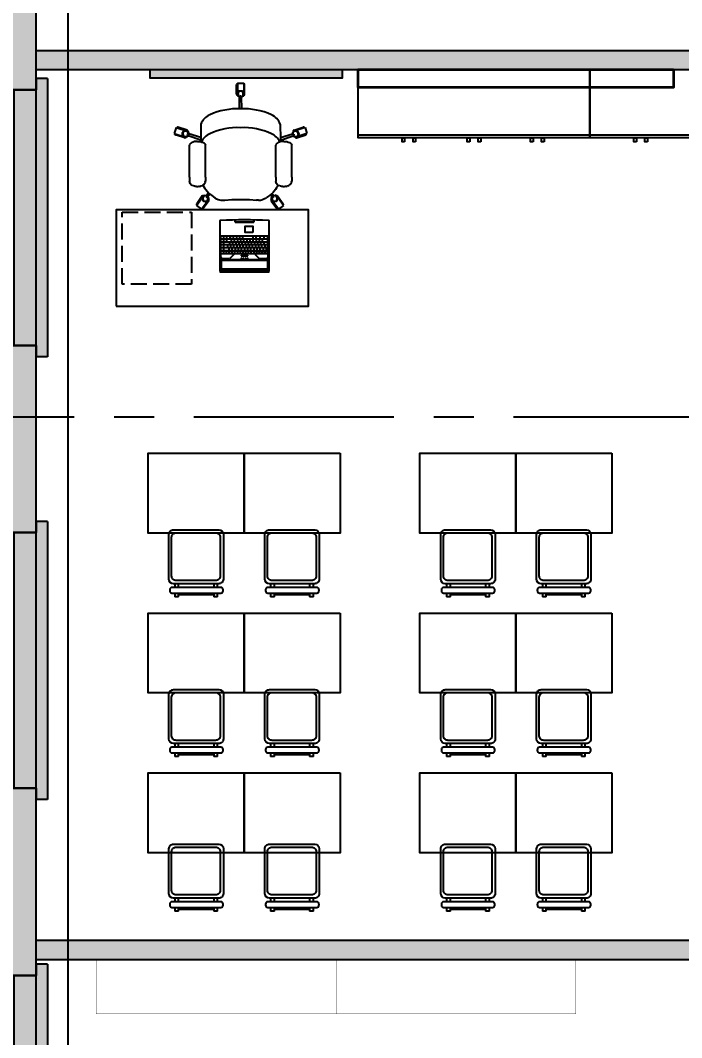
# Model space of a CAD drawing. Header units: millimetres. Extents: x -9318 to 9016603, y 0 to 838141.
# Drawn here: x 70182 to 74319, y 283518 to 289883 of the extents above; entities that cross this region are included whole.
import ezdxf
from ezdxf import colors
from ezdxf.entities.mleader import LeaderData, LeaderLine
from ezdxf.math import Vec2, Vec3

# ---------------------------------------------------------------- set-up
doc = ezdxf.new("R2010")
doc.units = ezdxf.units.MM
doc.linetypes.add('CENTER', pattern=[2, 1.25, -0.25, 0.25, -0.25])
doc.linetypes.add('ГОСТ 2.303 4', pattern=[7, 5, -2, 0])
doc.layers.add('ТХ_мебель передв', color=250, linetype='Continuous', lineweight=13)
doc.styles.add('ISOCPEUR', font='isocpeur.ttf', dxfattribs={"width": 0.7})

# ---------------------------------------------------------------- blocks, each defined once
blk = doc.blocks.new('*U817')
h = blk.add_hatch(color=8)
h.dxf.hatch_style = 1
h.paths.add_polyline_path([(-1670, 210), (70, 210), (70, 140), (0, 140), (0, -220), (-1600, -220), (-1600, 140), (-1670, 140)])
at = {"color": 8}
for p, q in [((-1670, 210), (70, 210)), ((-1670, 210), (-1670, 140)), ((70, 210), (70, 140)), ((-1670, 140), (-1600, 140)), ((0, 140), (70, 140)), ((-1600, 0), (0, 0)), ((-1530, 0), (-1530, -70)), ((-1530, -35), (-70, -35)), ((-70, 0), (-70, -70)), ((-1600, -70), (0, -70)), ((0, -220), (-1600, -220))]:
    blk.add_line(p, q, dxfattribs=at)
at = {"color": 8, "lineweight": 30}
for p, q in [((-1600, 140), (-1600, -220)), ((0, 140), (0, -220))]:
    blk.add_line(p, q, dxfattribs=at)
blk = doc.blocks.new('*U818')
h = blk.add_hatch(color=8)
h.dxf.hatch_style = 1
h.paths.add_polyline_path([(-1670, 210), (70, 210), (70, 140), (0, 140), (0, -220), (-1600, -220), (-1600, 140), (-1670, 140)])
at = {"color": 8}
for p, q in [((-1670, 210), (70, 210)), ((-1670, 210), (-1670, 140)), ((70, 210), (70, 140)), ((-1670, 140), (-1600, 140)), ((0, 140), (70, 140)), ((-1600, 0), (0, 0)), ((-1530, 0), (-1530, -70)), ((-1530, -35), (-70, -35)), ((-70, 0), (-70, -70)), ((-1600, -70), (0, -70)), ((0, -220), (-1600, -220))]:
    blk.add_line(p, q, dxfattribs=at)
at = {"color": 8, "lineweight": 30}
for p, q in [((-1600, 140), (-1600, -220)), ((0, 140), (0, -220))]:
    blk.add_line(p, q, dxfattribs=at)
blk = doc.blocks.new('*U819')
h = blk.add_hatch(color=8)
h.dxf.hatch_style = 1
h.paths.add_polyline_path([(-1670, 210), (70, 210), (70, 140), (0, 140), (0, -220), (-1600, -220), (-1600, 140), (-1670, 140)])
at = {"color": 8}
for p, q in [((-1670, 210), (70, 210)), ((-1670, 210), (-1670, 140)), ((70, 210), (70, 140)), ((-1670, 140), (-1600, 140)), ((0, 140), (70, 140)), ((-1600, 0), (0, 0)), ((-1530, 0), (-1530, -70)), ((-1530, -35), (-70, -35)), ((-70, 0), (-70, -70)), ((-1600, -70), (0, -70)), ((0, -220), (-1600, -220))]:
    blk.add_line(p, q, dxfattribs=at)
at = {"color": 8, "lineweight": 30}
for p, q in [((-1600, 140), (-1600, -220)), ((0, 140), (0, -220))]:
    blk.add_line(p, q, dxfattribs=at)
blk = doc.blocks.new('_DotSmall')
at = {"color": 8, "linetype": 'ByBlock', "const_width": 0.5}
blk.add_lwpolyline([(-0.0625, 0, 1), (0.0625, 0, 1)], format="xyb", close=True, dxfattribs=at)
blk = doc.blocks.new('У502')
at = {"layer": 'ТХ_мебель передв', "color": 8, "ltscale": 100, "const_width": 2}
blk.add_lwpolyline([(-70053.5, 67424.5), (-68553.5, 67424.5), (-68553.5, 67084.5), (-70053.5, 67084.5)], close=True, dxfattribs=at)
blk = doc.blocks.new('СК33 790х830')
at = {"color": 8}
for p, q in [((-25.4, 658.7), (-25.4, 718.7)), ((-20.4, 728.7), (19.6, 728.7)), ((-20.4, 728.7), (-20.4, 648.7)), ((19.6, 728.7), (19.6, 648.7)), ((24.6, 658.7), (24.6, 718.7)), ((-20.4, 648.7), (-16.3, 648.7)), ((-7.5, 567.9), (-6.5, 641.6)), ((-2.4, 648.7), (1.6, 648.7)), ((6.6, 567.9), (5.6, 641.6)), ((15.5, 648.7), (19.6, 648.7)), ((-403.5, 450.5), (-415.6, 412.4)), ((-403.5, 450.5), (-327.2, 426.2)), ((-335.3, 434), (-392.4, 452.2)), ((-248.7, 471.7), (-250.3, 402.2)), ((247.8, 471.7), (249.4, 380.4)), ((402.6, 450.5), (326.4, 426.2)), ((334.4, 434), (391.5, 452.2)), ((402.6, 450.5), (414.7, 412.4)), ((-415.6, 412.4), (-339.4, 388.1)), ((-350.4, 386.4), (-407.6, 404.6)), ((-338.1, 392), (-339.4, 388.1)), ((-332.7, 409.1), (-333.9, 405.2)), ((-250.3, 372.2), (-328.7, 398.8)), ((-327.2, 426.2), (-328.5, 422.3)), ((-250.3, 387.2), (-324.8, 410.3)), ((-250.3, 402.2), (-250.3, 398.4)), ((-250.3, 398.4), (-250.3, 380.4)), ((249.4, 387.2), (323.9, 410.3)), ((249.4, 372.2), (327.9, 398.8)), ((326.4, 426.2), (327.6, 422.3)), ((331.8, 409.1), (333, 405.2)), ((337.3, 392), (338.5, 388.1)), ((414.7, 412.4), (338.5, 388.1)), ((349.5, 386.4), (406.7, 404.6)), ((-319.3, 343.9), (-320.4, 340)), ((-320.4, 140.1), (-320.4, 340)), ((-316.5, 348.5), (-319.3, 343.9)), ((-311.9, 352.8), (-316.5, 348.5)), ((-305.7, 356.6), (-311.9, 352.8)), ((-298.1, 359.7), (-305.7, 356.6)), ((-289.5, 362), (-298.1, 359.7)), ((-289.5, 362), (-289.1, 362.1)), ((-280, 363.5), (-289.1, 362.1)), ((-280, 363.5), (-279.4, 363.5)), ((-270.4, 363.9), (-279.4, 363.5)), ((-270.4, 363.9), (-261.5, 363.5)), ((-261.5, 363.5), (-260.9, 363.5)), ((-260.9, 363.5), (-251.8, 362.1)), ((-251.8, 362.1), (-251.4, 362)), ((-251.4, 362), (-242.8, 359.7)), ((-250.3, 380.4), (-250.3, 369.8)), ((-250.3, 369.8), (-250.3, 361.7)), ((-242.8, 359.7), (-235.2, 356.6)), ((-235.2, 356.6), (-229, 352.8)), ((-229, 352.8), (-224.4, 348.5)), ((-224.4, 348.5), (-221.6, 343.9)), ((-221.6, 343.9), (-220.4, 340)), ((-220.8, 140.1), (-220.4, 340)), ((220.7, 343.9), (219.6, 340)), ((219.6, 140.1), (219.6, 340)), ((223.5, 348.5), (220.7, 343.9)), ((228.1, 352.8), (223.5, 348.5)), ((234.3, 356.6), (228.1, 352.8)), ((241.9, 359.7), (234.3, 356.6)), ((250.5, 362), (241.9, 359.7)), ((249.4, 380.4), (249.4, 369.8)), ((249.4, 369.8), (249.4, 361.7)), ((250.5, 362), (250.9, 362.1)), ((260, 363.5), (250.9, 362.1)), ((260, 363.5), (260.6, 363.5)), ((269.6, 363.9), (260.6, 363.5)), ((269.6, 363.9), (278.5, 363.5)), ((278.5, 363.5), (279.1, 363.5)), ((279.1, 363.5), (288.2, 362.1)), ((288.2, 362.1), (288.6, 362)), ((288.6, 362), (297.2, 359.7)), ((297.2, 359.7), (304.8, 356.6)), ((304.8, 356.6), (311, 352.8)), ((311, 352.8), (315.6, 348.5)), ((315.6, 348.5), (318.4, 343.9)), ((318.4, 343.9), (319.1, 340.1)), ((319.6, 140.1), (319.6, 340)), ((-320.4, 140.1), (-320.4, 131.4)), ((-320.4, 131.4), (-320.4, 122.9)), ((-220.8, 140.1), (-220.8, 131.4)), ((-220.8, 131.4), (-220.8, 122.9)), ((219.6, 140.1), (219.6, 131.4)), ((219.6, 131.4), (219.6, 122.9)), ((319.2, 140.1), (319.2, 131.4)), ((319.2, 131.4), (319.2, 122.9)), ((-320.4, 122.9), (-320.4, 114.9)), ((-319.1, 108.6), (-320.4, 114.9)), ((-318.2, 106.4), (-319.1, 108.6)), ((-315.4, 100.3), (-318.2, 106.4)), ((-310.9, 94.9), (-315.4, 100.3)), ((-304.8, 90.2), (-310.9, 94.9)), ((-302.8, 88.6), (-304.8, 90.2)), ((-295.9, 85.2), (-302.8, 88.6)), ((-293.4, 84.1), (-295.9, 85.2)), ((-289.9, 83.1), (-293.4, 84.1)), ((-283.9, 81.5), (-289.9, 83.1)), ((-281, 80.9), (-283.9, 81.5)), ((-277.7, 80.5), (-281, 80.9)), ((-274.1, 80.3), (-277.7, 80.5)), ((-270.4, 80.2), (-274.1, 80.3)), ((-266.7, 80.3), (-270.4, 80.2)), ((-263.2, 80.5), (-266.7, 80.3)), ((-259.9, 80.9), (-263.2, 80.5)), ((-257, 81.5), (-259.9, 80.9)), ((-257, 81.5), (-251, 83.1)), ((-247.5, 84.1), (-251, 83.1)), ((-245, 85.2), (-247.5, 84.1)), ((-245, 85.2), (-238, 88.6)), ((-236, 90.2), (-238, 88.6)), ((-237.4, 89.1), (-225.3, 73)), ((-236, 90.2), (-230, 94.9)), ((-230, 94.9), (-225.5, 100.3)), ((-225.5, 100.3), (-222.7, 106.4)), ((-225.3, 73), (-202.3, 41.8)), ((-221.8, 108.6), (-222.7, 106.4)), ((-221.8, 108.6), (-220.8, 115)), ((-220.8, 122.9), (-220.8, 115)), ((-220.8, 115), (-220.8, 115)), ((224.6, 72.9), (217.1, 63.1)), ((219.6, 122.9), (219.6, 114.9)), ((219.6, 114.9), (220.2, 113.4)), ((220.9, 108.6), (220.2, 113.4)), ((221.8, 106.4), (220.9, 108.6)), ((224.6, 100.3), (221.8, 106.4)), ((229.1, 94.9), (224.6, 100.3)), ((236.6, 89), (224.6, 72.9)), ((235.2, 90.2), (229.1, 94.9)), ((237.2, 88.6), (235.2, 90.2)), ((244.1, 85.2), (237.2, 88.6)), ((246.6, 84.1), (244.1, 85.2)), ((250.1, 83.1), (246.6, 84.1)), ((256.1, 81.5), (250.1, 83.1)), ((259, 80.9), (256.1, 81.5)), ((262.3, 80.5), (259, 80.9)), ((265.9, 80.3), (262.3, 80.5)), ((269.6, 80.2), (265.9, 80.3)), ((273.3, 80.3), (269.6, 80.2)), ((276.8, 80.5), (273.3, 80.3)), ((280.1, 80.9), (276.8, 80.5)), ((283, 81.5), (280.1, 80.9)), ((283, 81.5), (289, 83.1)), ((292.5, 84.1), (289, 83.1)), ((295, 85.2), (292.5, 84.1)), ((295, 85.2), (302, 88.6)), ((304, 90.2), (302, 88.6)), ((304, 90.2), (310, 94.9)), ((310, 94.9), (314.5, 100.3)), ((314.5, 100.3), (317.3, 106.4)), ((318.2, 108.6), (317.3, 106.4)), ((318.2, 108.6), (319.1, 114.9)), ((319.2, 122.9), (319.2, 114.9)), ((319.2, 115), (319.2, 115)), ((-277.2, -37.6), (-230.1, 27.1)), ((-240.1, 22), (-275.3, -26.6)), ((-244.8, -61.1), (-197.8, 3.6)), ((-230.1, 27.1), (-226.8, 24.7)), ((-215.6, 16.5), (-212.3, 14.2)), ((-202.3, 41.8), (-214.8, 24.6)), ((-192.4, 34.1), (-204.9, 17.4)), ((-202.3, 41.8), (-200.9, 40.2)), ((-201.1, 6), (-197.8, 3.6)), ((-200.9, 40.2), (-180.9, 25.8)), ((-180.9, 25.8), (-161, 10)), ((-161, 10), (-158.5, 8.1)), ((-158.5, 8.1), (-155.5, 6.7)), ((-155.5, 6.7), (-140, -0.5)), ((-55.9, 0), (55.9, 0)), ((55.1, 0), (99.4, -4.1)), ((154.6, 6.7), (139.1, -0.5)), ((154.6, 6.7), (157.6, 8.1)), ((157.6, 8.1), (160.1, 9.9)), ((174.1, 21.2), (160.1, 9.9)), ((180, 25.7), (174.1, 21.2)), ((200, 40.1), (180, 25.7)), ((186.6, 30.4), (196.3, 17.4)), ((192.4, 6), (189.1, 3.6)), ((236.1, -61.1), (189.1, 3.6)), ((196.8, 37.8), (206.1, 24.6)), ((200, 40.1), (201.5, 41.6)), ((217.1, 63.1), (201.5, 41.6)), ((206.9, 16.5), (203.7, 14.2)), ((221.5, 27.1), (218.1, 24.7)), ((268.5, -37.6), (221.5, 27.1)), ((231.4, 22), (266.7, -26.6)), ((-277.2, -37.6), (-244.8, -61.1)), ((-199.6, -7.4), (-234.9, -56)), ((-140, -0.5), (-125, -3.6)), ((-125, -3.6), (-109.6, -4.9)), ((-109.6, -4.9), (-98.7, -4.1)), ((-98.7, -4.1), (-55.1, 0)), ((110.5, -5), (99.4, -4.1)), ((110.5, -5), (125, -3.7)), ((125, -3.7), (139.1, -0.5)), ((190.9, -7.4), (226.2, -56)), ((268.5, -37.6), (236.1, -61.1))]:
    blk.add_line(p, q, dxfattribs=at)
for centre in [(-0.4, 660.7), (-344.7, 410.8), (343.9, 410.8), (-221, 5.7), (212.3, 5.7)]:
    blk.add_circle(centre, 20, dxfattribs=at)
for centre, radius, start, end in [((-20.4, 718.7), 5, 90, 180), ((19.6, 718.7), 5, 0, 90), ((-20.4, 658.7), 5, 180, 270), ((-0.4, 660.7), 17, 279.46232, 260.53768), ((19.6, 658.7), 5, 270, 0), ((-152.2, 436.1), 102.8, 113.66768, 159.76305), ((-15.4, 128.3), 439.7, 88.05526, 113.9054), ((14.5, 128.3), 439.7, 66.0946, 91.94474), ((151.4, 436.1), 102.8, 20.23695, 66.33232), ((-393.9, 447.5), 5, 72.32754, 162.32754), ((-15.4, 9.9), 439.7, 88.05526, 113.9054), ((14.5, 9.9), 439.7, 66.0946, 91.94474), ((393, 447.5), 5, 17.67246, 107.67246), ((-406.1, 409.3), 5, 162.32754, 252.32754), ((-344.7, 410.8), 17, 351.78986, 332.86522), ((-348.9, 391.1), 5, 252.32754, 342.32754), ((-336.8, 429.2), 5, 342.32754, 72.32754), ((-152.2, 317.7), 102.8, 113.66768, 155.39861), ((151.4, 317.7), 102.8, 24.60139, 66.33232), ((343.9, 410.8), 17, 207.13478, 188.21014), ((335.9, 429.2), 5, 107.67246, 197.67246), ((348, 391.1), 5, 197.67246, 287.67246), ((405.2, 409.3), 5, 287.67246, 17.67246), ((-236, 19), 5, 54, 144), ((-221, 5.7), 17, 63.46232, 44.53768), ((212.3, 5.7), 17, 135.46232, 116.53768), ((227.3, 19), 5, 36, 126), ((-271.3, -29.5), 5, 144, 234), ((-238.9, -53), 5, 234, 324), ((-203.6, -4.5), 5, 324, 54), ((195, -4.5), 5, 126, 216), ((230.2, -53), 5, 216, 306), ((262.6, -29.5), 5, 306, 36)]:
    blk.add_arc(centre, radius, start, end, dxfattribs=at)
blk = doc.blocks.new('laptop')
at = {"color": 8}
for p, q in [((-150.3, 324.5), (-155, 323.2)), ((-150.3, 324.5), (-155, 323.2)), ((-155, 323.2), (-155, 9.7)), ((-155, 323.2), (-155, 9.7)), ((0, 325.7), (-150.3, 324.5)), ((0, 325.7), (-150.3, 324.5)), ((150.3, 324.5), (0, 325.7)), ((150.3, 324.5), (0, 325.7)), ((155, 323.2), (150.3, 324.5)), ((155, 323.2), (150.3, 324.5)), ((155, 9.7), (155, 323.2)), ((155, 9.7), (155, 323.2)), ((-150.3, 312.7), (-155, 311.4)), ((0, 313.9), (-150.3, 312.7)), ((-143, 308.8), (-140, 309.5)), ((-143, 253.6), (-143, 308.8)), ((-140, 309.5), (140, 309.5)), ((150.3, 312.7), (0, 313.9)), ((140, 309.5), (143, 308.8)), ((143, 308.8), (143, 253.6)), ((155, 311.4), (150.3, 312.7)), ((155, 248), (-155, 248)), ((-147, 210), (-147, 234)), ((-147, 210), (-147, 100)), ((147, 210), (-147, 210)), ((-147, 210), (-71.6, 210)), ((-130, 194.2), (-147, 194.2)), ((147, 191.7), (-147, 191.7)), ((-140, 252.9), (-143, 253.6)), ((140, 252.9), (-140, 252.9)), ((-138, 191.7), (-138, 173.3)), ((-137, 244), (-95.6, 244)), ((-130, 210), (-130, 194.2)), ((-127.5, 210), (-127.5, 194.2)), ((76.5, 194.2), (-127.5, 194.2)), ((-118.5, 191.7), (-118.5, 173.3)), ((-110.5, 210), (-110.5, 194.2)), ((-99, 191.7), (-99, 173.3)), ((-93.5, 210), (-93.5, 194.2)), ((-68, 218.5), (-92, 242.5)), ((-79.5, 191.7), (-79.5, 173.3)), ((-76.5, 210), (-76.5, 194.2)), ((-60, 191.7), (-60, 173.3)), ((-59.5, 210), (-59.5, 194.2)), ((-42.5, 210), (-42.5, 194.2)), ((-40.5, 191.7), (-40.5, 173.3)), ((-25.5, 210), (-25.5, 194.2)), ((-21, 191.7), (-21, 173.3)), ((-18.5, 241.8), (-20.5, 241.8)), ((-20.5, 241.8), (-20.5, 236.8)), ((-20.5, 236.8), (-18.5, 236.8)), ((-20.5, 226), (-20.5, 220.4)), ((20.5, 226), (-20.5, 226)), ((-20.5, 220.4), (20.5, 220.4)), ((-18.5, 236.8), (-18.5, 241.8)), ((-8.5, 210), (-8.5, 194.2)), ((-5.5, 241.8), (-7.5, 241.8)), ((-7.5, 241.8), (-7.5, 236.8)), ((-7.5, 236.8), (-5.5, 236.8)), ((-5.5, 236.8), (-5.5, 241.8)), ((-1.5, 191.7), (-1.5, 173.3)), ((7.5, 241.8), (5.5, 241.8)), ((5.5, 241.8), (5.5, 236.8)), ((5.5, 236.8), (7.5, 236.8)), ((7.5, 236.8), (7.5, 241.8)), ((8.5, 210), (8.5, 194.2)), ((18, 191.7), (18, 173.3)), ((20.5, 241.8), (18.5, 241.8)), ((18.5, 241.8), (18.5, 236.8)), ((18.5, 236.8), (20.5, 236.8)), ((20.5, 236.8), (20.5, 241.8)), ((20.5, 220.4), (20.5, 226)), ((25.5, 210), (25.5, 194.2)), ((37.5, 191.7), (37.5, 173.3)), ((42.5, 210), (42.5, 194.2)), ((57, 191.7), (57, 173.3)), ((59.5, 210), (59.5, 194.2)), ((68, 218.5), (92, 242.5)), ((68.8, 210), (68.8, 211.3)), ((68.8, 210), (68.8, 211.3)), ((147, 210), (68.8, 210)), ((76.5, 210), (76.5, 194.2)), ((76.5, 191.7), (76.5, 173.3)), ((79, 210), (79, 194.2)), ((147, 194.2), (79, 194.2)), ((95.6, 244), (137, 244)), ((96, 210), (96, 194.2)), ((96, 191.7), (96, 173.3)), ((113, 210), (113, 194.2)), ((129, 191.7), (129, 100)), ((130, 210), (130, 194.2)), ((143, 253.6), (140, 252.9)), ((147, 234), (147, 210)), ((147, 210), (147, 100)), ((147, 173.3), (-147, 173.3)), ((147, 155), (-147, 155)), ((147, 136.7), (-147, 136.7)), ((-129, 173.3), (-129, 155)), ((-122.5, 155), (-122.5, 136.7)), ((-113.5, 136.7), (-113.5, 118.3)), ((-109.5, 173.3), (-109.5, 155)), ((-103, 155), (-103, 136.7)), ((-94, 136.7), (-94, 118.3)), ((-90, 173.3), (-90, 155)), ((-83.5, 155), (-83.5, 136.7)), ((-74.5, 136.7), (-74.5, 118.3)), ((-70.5, 173.3), (-70.5, 155)), ((-64, 155), (-64, 136.7)), ((-55, 136.7), (-55, 118.3)), ((-51, 173.3), (-51, 155)), ((-44.5, 155), (-44.5, 136.7)), ((-35.5, 136.7), (-35.5, 118.3)), ((-31.5, 173.3), (-31.5, 155)), ((-25, 155), (-25, 136.7)), ((-16, 136.7), (-16, 118.3)), ((-12, 173.3), (-12, 155)), ((-5.5, 155), (-5.5, 136.7)), ((3.5, 136.7), (3.5, 118.3)), ((7.5, 173.3), (7.5, 155)), ((14, 155), (14, 136.7)), ((23, 136.7), (23, 118.3)), ((27, 173.3), (27, 155)), ((33.5, 155), (33.5, 136.7)), ((42.5, 136.7), (42.5, 118.3)), ((46.5, 173.3), (46.5, 155)), ((53, 155), (53, 136.7)), ((62, 136.7), (62, 118.3)), ((66, 173.3), (66, 155)), ((72.5, 155), (72.5, 136.7)), ((81.5, 136.7), (81.5, 118.3)), ((85.5, 173.3), (85.5, 155)), ((92, 155), (92, 136.7)), ((105, 173.3), (105, 155)), ((109.5, 136.7), (109.5, 100)), ((147, 118.3), (-147, 118.3)), ((147, 100), (-147, 100)), ((-122.7, 118.3), (-122.7, 100)), ((-98.3, 118.3), (-98.3, 100)), ((-74, 118.3), (-74, 100)), ((-54.5, 118.3), (-54.5, 100)), ((9.5, 118.3), (9.5, 100)), ((29, 118.3), (29, 100)), ((48.5, 118.3), (48.5, 100)), ((68, 118.3), (68, 100)), ((87.5, 118.3), (87.5, 100)), ((90, 118.3), (90, 100)), ((-155, 9.7), (-154.5, 7.6)), ((-154.5, 7.6), (-152.4, 5.3)), ((-152.4, 5.3), (-150.3, 4.7)), ((-150.3, 4.7), (0, 0)), ((-59, 14), (-59, 0.7)), ((59, 14), (-59, 14)), ((-59, 0.7), (-59, 14)), ((-59, 14), (59, 14)), ((0, 0), (150.3, 4.7)), ((59, 0.7), (59, 14)), ((59, 14), (59, 0.7)), ((150.3, 4.7), (153.2, 5.9)), ((153.2, 5.9), (154.7, 7.9)), ((154.7, 7.9), (155, 9.7))]:
    blk.add_line(p, q, dxfattribs=at)
blk.add_lwpolyline([(-51.9, 78.7), (-4, 78.7), (-4, 39.2), (-51.9, 39.2)], close=True, dxfattribs=at)
for centre, radius, start, end in [((-137, 234), 10, 90, 180), ((-95.6, 239), 5, 45, 90), ((-71.6, 215), 5, 270, 45), ((71.6, 215), 5, 135, 236.11751), ((95.6, 239), 5, 90, 135), ((137, 234), 10, 0, 90), ((-150, 9.7), 5, 180, 266.41668), ((0, 2405), 2405, 266.41668, 273.58332), ((150, 9.7), 5, 273.58332, 0)]:
    blk.add_arc(centre, radius, start, end, dxfattribs=at)
blk = doc.blocks.new('стол учителя комп класс')
at = {"color": 8, "ltscale": 250.120383}
blk.add_lwpolyline([(0, 0), (1201.8, 0), (1201.8, 603.5), (0, 603.5)], close=True, dxfattribs=at)
at = {"color": 8, "linetype": 'ГОСТ 2.303 4', "ltscale": 20}
blk.add_lwpolyline([(37.1, 587.7), (471.2, 587.7), (471.2, 137.6), (37.1, 137.6)], close=True, dxfattribs=at)
at = {"color": 8}
blk.add_blockref('СК33 790х830', (778.2, 667.1), dxfattribs=at)
at = {"color": 8, "rotation": 180}
blk.add_blockref('laptop', (802.1, 540), dxfattribs=at)
blk = doc.blocks.new('_стол№3-№5')
at = {"color": 8}
blk.add_lwpolyline([(-169868.3, 526261.4), (-169368.3, 526261.4), (-169368.3, 525661.4), (-169868.3, 525661.4)], close=True, dxfattribs=at)
blk = doc.blocks.new('стул №3-5')
at = {"color": 8, "linetype": 'ByBlock', "extrusion": (-6.19742e-05, 0.000470712, 1)}
for p, q in [((-15407, 16627.7, 196.8), (-15407, 16619.9, 196.8)), ((-15086.8, 16641.7, 196.8), (-15393.1, 16641.7, 196.8)), ((-15372.7, 16664.9, 196.8), (-15348.5, 16664.9, 196.8)), ((-15372.7, 16664.9, 196.8), (-15372.7, 16641.7, 196.8)), ((-15348.5, 16641.7, 196.8), (-15348.5, 16664.9, 196.8)), ((-15348.5, 16653.3, 196.8), (-15128.7, 16653.3, 196.8)), ((-15128.7, 16664.9, 196.8), (-15104.4, 16664.9, 196.8)), ((-15128.7, 16664.9, 196.8), (-15128.7, 16641.7, 196.8)), ((-15104.4, 16641.7, 196.8), (-15104.4, 16664.9, 196.8)), ((-15072.8, 16619.9, 196.8), (-15072.8, 16627.7, 196.8)), ((-15393.1, 16605.9, 196.8), (-15086.8, 16605.9, 196.9)), ((-15372.7, 16605.9, 196.8), (-15372.7, 16583.2, 196.9)), ((-15348.5, 16583.2, 196.9), (-15348.5, 16605.9, 196.8)), ((-15128.7, 16605.9, 196.9), (-15128.7, 16583.2, 196.9)), ((-15104.4, 16583.2, 196.9), (-15104.4, 16605.9, 196.9))]:
    blk.add_line(p, q, dxfattribs=at)
at = {"color": 8, "ltscale": 100, "extrusion": (-6.19742e-05, 0.000470712, 1), "elevation": 205.6}
for points in [[(-15379.9, 16582.9), (-15097, 16582.9, -0.414169), (-15068.3, 16554.2), (-15068.3, 16274.2, -0.414258), (-15097, 16245.5), (-15379.9, 16245.5, -0.414169), (-15408.6, 16274.2), (-15408.6, 16554.2, -0.414258)], [(-15360.2, 16563.2), (-15113.6, 16563.2, -0.414214), (-15084.9, 16534.4), (-15084.9, 16292.6, -0.414214), (-15113.6, 16263.9), (-15360.2, 16263.9, -0.414214), (-15388.9, 16292.6), (-15388.9, 16534.4, -0.414214)]]:
    blk.add_lwpolyline(points, format="xyb", close=True, dxfattribs=at)
at = {"color": 8, "linetype": 'ByBlock', "extrusion": (-6.19742e-05, 0.000470712, 1)}
for centre, start, end in [((-15393, 16627.6, 205.6), 90, 180), ((-15393, 16619.8, 205.6), 180, 270), ((-15086.8, 16627.6, 205.6), 0, 90), ((-15086.8, 16619.8, 205.6), 270, 0)]:
    blk.add_arc(centre, 13.9, start, end, dxfattribs=at)
blk = doc.blocks.new('тумба под доской')
at = {"color": 8}
for points in [[(-1450.6, -426.2), (0, -426.2), (0, 0), (-1450.6, 0)], [(-1164.7, -452.7), (-1148.9, -452.7), (-1148.9, -426.2), (-1164.7, -426.2)], [(-1095.9, -452.7), (-1080, -452.7), (-1080, -426.2), (-1095.9, -426.2)], [(-767.7, -452.7), (-751.8, -452.7), (-751.8, -426.2), (-767.7, -426.2)], [(-698.8, -452.7), (-683, -452.7), (-683, -426.2), (-698.8, -426.2)], [(-360, -452.7), (-344.1, -452.7), (-344.1, -426.2), (-360, -426.2)], [(-291.2, -452.7), (-275.3, -452.7), (-275.3, -426.2), (-291.2, -426.2)]]:
    blk.add_lwpolyline(points, close=True, dxfattribs=at)
blk.add_lwpolyline([(-1450.6, -410.3), (0, -410.3)], dxfattribs=at)

msp = doc.modelspace()

# ---------------------------------------------------------------- hatches: boundary and pattern name
at = {"ltscale": 100}
h = msp.add_hatch(dxfattribs=at)
h.set_pattern_fill('ANSI35', color=256, scale=700)
h.set_pattern_definition([(45, (-887755.71, 381612.85), (-123.743687, 123.743687), []), (45, (-887631.97, 381612.85), (-123.743687, 123.743687), [218.75, -43.75, 0, -43.75])])
h.paths.add_polyline_path([(70282.04, 298892.96), (70082.04, 298892.96), (70082.04, 281222.96), (63732.1, 281222.96), (63732.1, 281022.96), (63932.1, 281022.96), (70082.1, 281022.96), (70082.1, 279897.14), (70382.1, 279897.14), (70382.1, 281222.96), (70282.1, 281222.96)])
h = msp.add_hatch(dxfattribs=at)
h.set_pattern_fill('AR-CONC', color=256, scale=30)
h.set_pattern_definition([(50, (140697.8, 221974.1), (215.17805, -18.82564), [22.5, -247.5]), (355, (140697.8, 221974.1), (-41.6254, 225.65764), [18, -198]), (100.45144, (140715.72, 221972.54), (173.55265, 206.832), [19.12206, -210.34263]), (46.1842, (140697.8, 222034.1), (320.1724, -49.6558), [33.75, -371.25]), (96.63564, (140724.47, 222029.97), (280.3986, 292.2356), [28.6831, -315.5141]), (351.18416, (140697.8, 222034.1), (280.3986, 292.2356), [27, -297]), (21, (140727.8, 222019.1), (179.0721, -120.78567), [22.5, -247.5]), (326, (140727.8, 222019.1), (72.9946, 217.545), [18, -198]), (71.45144, (140742.72, 222009.04), (252.0667, 96.75935), [19.12206, -210.34263]), (37.5, (140697.79, 221974.105), (3.647957, 99.868156), [0, -195.6, 0, -201, 0, -198.75]), (7.5, (140697.79, 221974.1), (78.92086, 118.32351), [0, -114.6, 0, -191.1, 0, -75.75]), (327.5, (140630.89, 221974.105), (160.14673, -6.76646), [0, -75, 0, -234, 0, -310.5]), (317.5, (140600.9, 221974.1), (174.95585, 30.0315), [0, -97.5, 0, -155.4, 0, -220.5])])
h.paths.add_polyline_path([(76657.13, 289694.79), (70282.1, 289694.79), (70282.1, 289574.79), (76657.07, 289574.79)])
h = msp.add_hatch(color=256)
h.dxf.hatch_style = 1
h.paths.add_polyline_path([(72194.72, 289521.3), (72194.72, 289574.24), (70995.04, 289574.24), (70995.04, 289521.3)])
h = msp.add_hatch(dxfattribs=at)
h.set_pattern_fill('AR-CONC', color=256, scale=30)
h.set_pattern_definition([(50, (140697.8, 216407.27), (215.17805, -18.82564), [22.5, -247.5]), (355, (140697.8, 216407.27), (-41.6254, 225.65764), [18, -198]), (100.45144, (140715.72, 216405.7), (173.55265, 206.832), [19.12206, -210.34263]), (46.1842, (140697.8, 216467.27), (320.1724, -49.6558), [33.75, -371.25]), (96.63564, (140724.47, 216463.14), (280.3986, 292.2356), [28.6831, -315.5141]), (351.18416, (140697.8, 216467.27), (280.3986, 292.2356), [27, -297]), (21, (140727.8, 216452.27), (179.0721, -120.78567), [22.5, -247.5]), (326, (140727.8, 216452.27), (72.9946, 217.545), [18, -198]), (71.45144, (140742.72, 216442.2), (252.0667, 96.75935), [19.12206, -210.34263]), (37.5, (140697.79, 216407.274), (3.647957, 99.868156), [0, -195.6, 0, -201, 0, -198.75]), (7.5, (140697.79, 216407.27), (78.92086, 118.32351), [0, -114.6, 0, -191.1, 0, -75.75]), (327.5, (140630.89, 216407.274), (160.14673, -6.76646), [0, -75, 0, -234, 0, -310.5]), (317.5, (140600.9, 216407.27), (174.95585, 30.0315), [0, -97.5, 0, -155.4, 0, -220.5])])
h.paths.add_polyline_path([(76657.13, 284127.96), (70282.1, 284127.96), (70282.1, 284007.96), (76657.07, 284007.96)])

# ---------------------------------------------------------------- linework, layer by layer
for p, q in [((70282.1, 281222.96), (70282.1, 298892.96)), ((70482.1, 281222.96), (70482.1, 298373.35))]:
    msp.add_line(p, q, dxfattribs=at)
at = {"linetype": 'CENTER', "ltscale": 1000}
msp.add_line((51268.34, 287402.96), (134865.51, 287402.96), dxfattribs=at)
msp.add_line((70982.1, 287174.63), (71582.1, 287174.63))
at = {"ltscale": 100}
for points in [[(70282.1, 289694.79), (76657.1, 289694.79)], [(70282.1, 289574.79), (76657.1, 289574.79)], [(70282.1, 284127.96), (76657.1, 284127.96)], [(70282.1, 284007.96), (76657.1, 284007.96)]]:
    msp.add_lwpolyline(points, dxfattribs=at)
msp.add_lwpolyline([(72194.72, 289574.24), (72194.72, 289521.3), (70995.04, 289521.3), (70995.04, 289574.24)], close=True)
at = {"lineweight": 35}
msp.add_lwpolyline([(74269.47, 289574.23), (74269.47, 289462.98), (72294.73, 289462.98), (72294.72, 289574.23)], close=True, dxfattribs=at)

# ---------------------------------------------------------------- block references
for name, p, rotation in [('*U819', (70142.1, 287847.96), 270), ('_стол№3-№5', (-454679.32, 117306.31), 270), ('_стол№3-№5', (-454079.32, 117306.31), 270), ('_стол№3-№5', (-452979.32, 117306.31), 270), ('_стол№3-№5', (-452379.32, 117306.31), 270), ('*U818', (70142.1, 285077.96), 270), ('стул №3-5', (56043.64, 302940.95, -197.02), 180), ('стул №3-5', (56643.64, 302940.95, -197.02), 180), ('стул №3-5', (57743.64, 302940.95, -197.02), 180), ('стул №3-5', (58343.64, 302940.95, -197.02), 180), ('_стол№3-№5', (-454679.32, 116306.31), 270), ('_стол№3-№5', (-454079.32, 116306.31), 270), ('_стол№3-№5', (-452979.32, 116306.31), 270), ('_стол№3-№5', (-452379.32, 116306.31), 270), ('стул №3-5', (56043.64, 301940.95, -197.02), 180), ('стул №3-5', (56643.64, 301940.95, -197.02), 180), ('стул №3-5', (57743.64, 301940.95, -197.02), 180), ('стул №3-5', (58343.64, 301940.95, -197.02), 180), ('_стол№3-№5', (-454679.32, 115306.31), 270), ('_стол№3-№5', (-454079.32, 115306.31), 270), ('_стол№3-№5', (-452979.32, 115306.31), 270), ('_стол№3-№5', (-452379.32, 115306.31), 270), ('стул №3-5', (56043.64, 300974.07, -196.81), 180), ('стул №3-5', (56643.64, 300974.07, -196.81), 180), ('стул №3-5', (57743.64, 300974.07, -196.81), 180), ('стул №3-5', (58343.64, 300974.07, -196.81), 180), ('*U817', (70142.1, 282307.96), 270)]:
    msp.add_blockref(name, p, dxfattribs=dict(rotation=rotation))
at = {"xscale": -1}
for p in [(72294.72, 289574.23), (73745.34, 289574.23)]:
    msp.add_blockref('тумба под доской', p, dxfattribs=at)
at = {"ltscale": 250.120383}
msp.add_blockref('стол учителя комп класс', (70782.35, 288094.57), dxfattribs=at)
for p in [(140710.6, 216583.41), (142210.6, 216583.41)]:
    msp.add_blockref('У502', p)

# ---------------------------------------------------------------- leaders
ml = msp.add_multileader_mtext('Standard')
ml.set_content('+13,200', color=8, style='ISOCPEUR')
ml.set_leader_properties(color=8, linetype='Continuous', lineweight=-1)
ml.set_arrow_properties(name='DOTSMALL')
ml.build(insert=Vec2(0, 0))
ml.multileader.update_dxf_attribs({"has_text_frame": 1, "text_left_attachment_type": 4, "text_right_attachment_type": 4, "dogleg_length": 100, "arrow_head_size": 180})
ctx = ml.context
ctx.base_point, ctx.char_height, ctx.arrow_head_size, ctx.landing_gap_size, ctx.plane_origin = Vec3(93068.63, 826103.47), 250, 180, 50, Vec3(90907.41, 825512.23)
ctx.left_attachment, ctx.right_attachment = 4, 4
notes = []
notes.append((ctx, [(0, (0, 0, 0), (0, 0), (1, 0), 1, [])]))
ctx.mtext.insert, ctx.mtext.width, ctx.mtext.line_spacing_style, ctx.mtext.flow_direction = Vec3(93118.63, 826436.81), 852.697, 2, 5
ml = msp.add_multileader_mtext('Standard')
ml.set_content('+11,550', color=8, style='ISOCPEUR')
ml.set_leader_properties(color=8, linetype='Continuous', lineweight=-1)
ml.set_arrow_properties(name='DOTSMALL')
ml.build(insert=Vec2(0, 0))
ml.multileader.update_dxf_attribs({"has_text_frame": 1, "text_left_attachment_type": 4, "text_right_attachment_type": 4, "dogleg_length": 100, "arrow_head_size": 180})
ctx = ml.context
ctx.base_point, ctx.char_height, ctx.arrow_head_size, ctx.landing_gap_size, ctx.plane_origin = Vec3(88068.63, 825358.47), 250, 180, 50, Vec3(85907.41, 824767.23)
ctx.left_attachment, ctx.right_attachment = 4, 4
notes.append((ctx, [(0, (0, 0, 0), (0, 0), (1, 0), 1, [])]))
ctx.mtext.insert, ctx.mtext.width, ctx.mtext.line_spacing_style, ctx.mtext.flow_direction = Vec3(88118.63, 825691.81), 852.697, 2, 5
ml = msp.add_multileader_mtext('Standard')
ml.set_content('+13,700', color=8, style='ISOCPEUR')
ml.set_leader_properties(color=8, linetype='Continuous', lineweight=-1)
ml.set_arrow_properties(name='DOTSMALL')
ml.build(insert=Vec2(0, 0))
ml.multileader.update_dxf_attribs({"has_text_frame": 1, "text_left_attachment_type": 4, "text_right_attachment_type": 4, "dogleg_length": 100, "arrow_head_size": 180})
ctx = ml.context
ctx.base_point, ctx.char_height, ctx.arrow_head_size, ctx.landing_gap_size, ctx.plane_origin = Vec3(118053.07, 658154.33), 250, 180, 50, Vec3(117803.7, 657493.51)
ctx.left_attachment, ctx.right_attachment = 4, 4
notes.append((ctx, [(0, (0, 0, 0), (0, 0), (1, 0), 1, [])]))
ctx.mtext.insert, ctx.mtext.width, ctx.mtext.line_spacing_style, ctx.mtext.flow_direction = Vec3(118103.07, 658487.66), 852.697, 2, 5
ml = msp.add_multileader_mtext('Standard')
ml.set_content('+13,700', color=8, style='ISOCPEUR')
ml.set_leader_properties(color=8, linetype='Continuous', lineweight=-1)
ml.set_arrow_properties(name='DOTSMALL')
ml.build(insert=Vec2(0, 0))
ml.multileader.update_dxf_attribs({"has_text_frame": 1, "text_left_attachment_type": 4, "text_right_attachment_type": 4, "dogleg_length": 100, "arrow_head_size": 180})
ctx = ml.context
ctx.base_point, ctx.char_height, ctx.arrow_head_size, ctx.landing_gap_size, ctx.plane_origin = Vec3(79585.57, 658000.47), 250, 180, 50, Vec3(77424.36, 657409.23)
ctx.left_attachment, ctx.right_attachment = 4, 4
notes.append((ctx, [(0, (0, 0, 0), (0, 0), (1, 0), 1, [])]))
ctx.mtext.insert, ctx.mtext.width, ctx.mtext.line_spacing_style, ctx.mtext.flow_direction = Vec3(79635.57, 658333.81), 852.697, 2, 5
ml = msp.add_multileader_mtext('Standard')
ml.set_content('+15,850', color=8, style='ISOCPEUR')
ml.set_leader_properties(color=8, linetype='Continuous', lineweight=-1)
ml.set_arrow_properties(name='DOTSMALL')
ml.build(insert=Vec2(0, 0))
ml.multileader.update_dxf_attribs({"has_text_frame": 1, "text_left_attachment_type": 4, "text_right_attachment_type": 4, "dogleg_length": 100, "arrow_head_size": 180})
ctx = ml.context
ctx.base_point, ctx.char_height, ctx.arrow_head_size, ctx.landing_gap_size, ctx.plane_origin = Vec3(78411.29, 652860.4), 250, 180, 50, Vec3(78329.9, 651149.71)
ctx.left_attachment, ctx.right_attachment = 4, 4
notes.append((ctx, [(0, (0, 0, 0), (0, 0), (1, 0), 1, [])]))
ctx.mtext.insert, ctx.mtext.width, ctx.mtext.defined_height, ctx.mtext.line_spacing_style, ctx.mtext.flow_direction = Vec3(78461.29, 653193.74), 696.0353, 776.46, 2, 5
ml = msp.add_multileader_mtext('Standard')
ml.set_content('+15,850', color=8, style='ISOCPEUR')
ml.set_leader_properties(color=8, linetype='Continuous', lineweight=-1)
ml.set_arrow_properties(name='DOTSMALL')
ml.build(insert=Vec2(0, 0))
ml.multileader.update_dxf_attribs({"has_text_frame": 1, "text_left_attachment_type": 4, "text_right_attachment_type": 4, "dogleg_length": 100, "arrow_head_size": 180})
ctx = ml.context
ctx.base_point, ctx.char_height, ctx.arrow_head_size, ctx.landing_gap_size, ctx.plane_origin = Vec3(116043.29, 652621.27), 250, 180, 50, Vec3(116522.41, 649668.82)
ctx.left_attachment, ctx.right_attachment = 4, 4
notes.append((ctx, [(0, (0, 0, 0), (0, 0), (1, 0), 1, [])]))
ctx.mtext.insert, ctx.mtext.width, ctx.mtext.line_spacing_style, ctx.mtext.flow_direction = Vec3(116093.29, 652954.61), 852.697, 2, 5
ml = msp.add_multileader_mtext('Standard')
ml.set_content('+9,800', color=8, style='ISOCPEUR')
ml.set_leader_properties(color=8, linetype='Continuous', lineweight=-1)
ml.set_arrow_properties(name='DOTSMALL')
ml.build(insert=Vec2(0, 0))
ml.multileader.update_dxf_attribs({"has_text_frame": 1, "text_left_attachment_type": 4, "text_right_attachment_type": 4, "dogleg_length": 100, "arrow_head_size": 180})
ctx = ml.context
ctx.base_point, ctx.char_height, ctx.arrow_head_size, ctx.landing_gap_size, ctx.plane_origin = Vec3(118053.07, 538154.33), 250, 180, 50, Vec3(117803.7, 537493.51)
ctx.left_attachment, ctx.right_attachment = 4, 4
notes.append((ctx, [(0, (0, 0, 0), (0, 0), (1, 0), 1, [])]))
ctx.mtext.insert, ctx.mtext.width, ctx.mtext.line_spacing_style, ctx.mtext.flow_direction = Vec3(118103.07, 538487.66), 852.697, 2, 5
ml = msp.add_multileader_mtext('Standard')
ml.set_content('+9,800', color=8, style='ISOCPEUR')
ml.set_leader_properties(color=8, linetype='Continuous', lineweight=-1)
ml.set_arrow_properties(name='DOTSMALL')
ml.build(insert=Vec2(0, 0))
ml.multileader.update_dxf_attribs({"has_text_frame": 1, "text_left_attachment_type": 4, "text_right_attachment_type": 4, "dogleg_length": 100, "arrow_head_size": 180})
ctx = ml.context
ctx.base_point, ctx.char_height, ctx.arrow_head_size, ctx.landing_gap_size, ctx.plane_origin = Vec3(79585.57, 538000.47), 250, 180, 50, Vec3(77424.36, 537409.23)
ctx.left_attachment, ctx.right_attachment = 4, 4
notes.append((ctx, [(0, (0, 0, 0), (0, 0), (1, 0), 1, [])]))
ctx.mtext.insert, ctx.mtext.width, ctx.mtext.line_spacing_style, ctx.mtext.flow_direction = Vec3(79635.57, 538333.81), 852.697, 2, 5
ml = msp.add_multileader_mtext('Standard')
ml.set_content('+11,750', color=8, style='ISOCPEUR')
ml.set_leader_properties(color=8, linetype='Continuous', lineweight=-1)
ml.set_arrow_properties(name='DOTSMALL')
ml.build(insert=Vec2(0, 0))
ml.multileader.update_dxf_attribs({"has_text_frame": 1, "text_left_attachment_type": 4, "text_right_attachment_type": 4, "dogleg_length": 100, "arrow_head_size": 180})
ctx = ml.context
ctx.base_point, ctx.char_height, ctx.arrow_head_size, ctx.landing_gap_size, ctx.plane_origin = Vec3(78411.29, 532860.4), 250, 180, 50, Vec3(78329.9, 531149.71)
ctx.left_attachment, ctx.right_attachment = 4, 4
notes.append((ctx, [(0, (0, 0, 0), (0, 0), (1, 0), 1, [])]))
ctx.mtext.insert, ctx.mtext.width, ctx.mtext.defined_height, ctx.mtext.line_spacing_style, ctx.mtext.flow_direction = Vec3(78461.29, 533193.74), 696.0353, 776.46, 2, 5
ml = msp.add_multileader_mtext('Standard')
ml.set_content('+11,750', color=8, style='ISOCPEUR')
ml.set_leader_properties(color=8, linetype='Continuous', lineweight=-1)
ml.set_arrow_properties(name='DOTSMALL')
ml.build(insert=Vec2(0, 0))
ml.multileader.update_dxf_attribs({"has_text_frame": 1, "text_left_attachment_type": 4, "text_right_attachment_type": 4, "dogleg_length": 100, "arrow_head_size": 180})
ctx = ml.context
ctx.base_point, ctx.char_height, ctx.arrow_head_size, ctx.landing_gap_size, ctx.plane_origin = Vec3(116043.29, 532621.27), 250, 180, 50, Vec3(116522.41, 529668.82)
ctx.left_attachment, ctx.right_attachment = 4, 4
notes.append((ctx, [(0, (0, 0, 0), (0, 0), (1, 0), 1, [])]))
ctx.mtext.insert, ctx.mtext.width, ctx.mtext.line_spacing_style, ctx.mtext.flow_direction = Vec3(116093.29, 532954.61), 852.697, 2, 5
ml = msp.add_multileader_mtext('Standard')
ml.set_content('+7,850', color=8, style='ISOCPEUR')
ml.set_leader_properties(color=8, linetype='Continuous', lineweight=-1)
ml.set_arrow_properties(name='DOTSMALL')
ml.build(insert=Vec2(0, 0))
ml.multileader.update_dxf_attribs({"has_text_frame": 1, "text_left_attachment_type": 4, "text_right_attachment_type": 4, "dogleg_length": 100, "arrow_head_size": 180})
ctx = ml.context
ctx.base_point, ctx.char_height, ctx.arrow_head_size, ctx.landing_gap_size, ctx.plane_origin = Vec3(82569.71, 434646.78), 250, 180, 50, Vec3(82488.32, 433379.22)
ctx.left_attachment, ctx.right_attachment = 4, 4
notes.append((ctx, [(0, (0, 0, 0), (0, 0), (1, 0), 1, [])]))
ctx.mtext.insert, ctx.mtext.width, ctx.mtext.line_spacing_style, ctx.mtext.flow_direction = Vec3(82619.71, 434980.11), 595.5678, 2, 5
for ctx, leaders in notes:
    for number, flags, end, landing, length, lines in leaders:
        leader = LeaderData()
        leader.index, (leader.has_last_leader_line, leader.has_dogleg_vector, leader.attachment_direction) = number, flags
        leader.last_leader_point, leader.dogleg_vector, leader.dogleg_length = Vec3(end), Vec3(landing), length
        for number, points, colour, breaks in lines:
            line = LeaderLine()
            line.index, line.vertices, line.color, line.breaks = number, Vec3.list(points), colors.encode_raw_color(colour), breaks
            leader.lines.append(line)
        ctx.leaders.append(leader)

doc.saveas('drawing.dxf')
